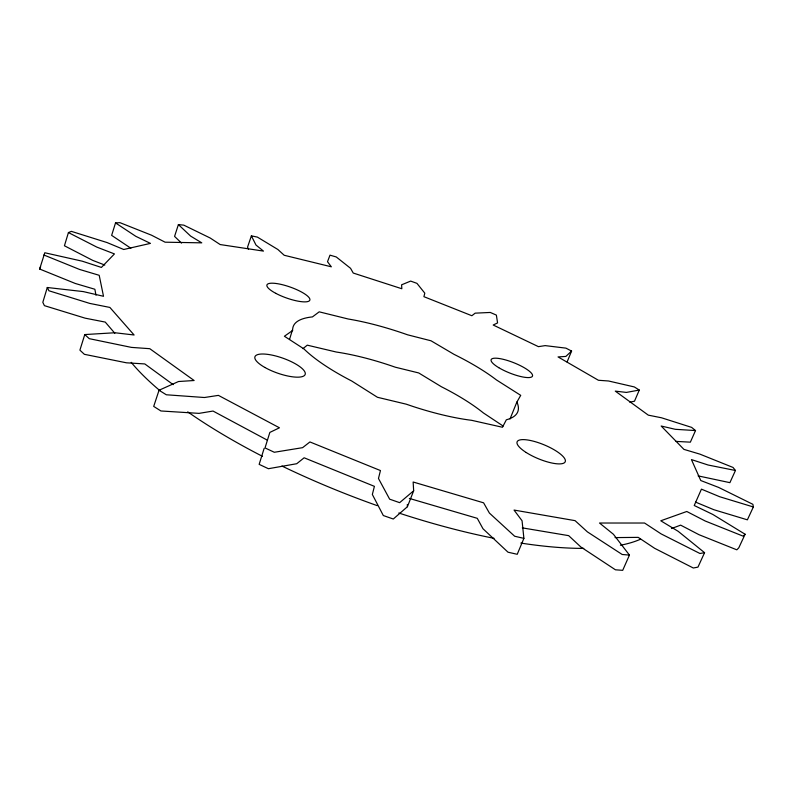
<?xml version="1.0" encoding="UTF-8"?>
<svg xmlns="http://www.w3.org/2000/svg" width="793" height="793" viewBox="0 0 793 793"><rect width="100%" height="100%" fill="white"/><g stroke="black" fill="none" stroke-linecap="round" stroke-linejoin="round"><path stroke-width="1.19" d="M96.003 295.224L94.863 289.257L75.236 283.458L39.65 269.025L44.795 252.759L82.244 261.184L101.405 267.429L114.44 253.919L96.835 247.109L68.426 232.567L64.431 245.771L92.731 260.382L104.805 265.05M43.853 254.989L79.538 269.442L99.204 275.3L103.506 296.295L83.305 291.596L47.293 287.502L42.822 302.321L44.408 305.652L85.158 318.171L105.251 322.087L114.846 333.278M181.518 243.084L174.569 236.403L178.395 224.588L190.647 236.116L201.769 242.846L165.093 242.192L151.542 235.204L119.951 222.664L115.53 222.922L111.644 235.372L130.855 248.239M47.293 287.502L48.908 290.763L89.758 303.412L109.88 307.436L134.096 334.993L114.926 332.753L84.772 334.567L79.905 350.149L84.365 354.312L126.464 362.807L144.802 363.937L173.191 384.645M264.128 448.432L259.152 464.361L268.401 468.713L296.741 463.717L304.135 457.789L374.405 486.347L372.343 494.475L383.316 515.539L393.288 519.019L407.424 506.717L413.659 490.788L413.143 482.005L483.591 502.821L489.4 513.071L514.657 536.237L523.895 538.368L517.234 554.297L508.016 552.206L482.987 528.753L477.277 518.325L409.347 498.42M84.772 334.567L89.272 338.67L131.43 347.393L149.778 348.692L194.116 380.511L178.494 381.522L159.046 390.245L153.703 406.403L160.92 410.972L199.033 413.371L213.03 411.052L267.271 440.125M567.094 361.965L571.584 351.071L565.934 348.137L545.188 345.619L538.437 346.65L493.187 325.021L497.568 322.92L496.378 315.099L490.282 312.452L475.156 313.156L471.865 315.733L423.918 296.681L424.8 293.162L416.949 283.359L410.655 281.089L401.605 284.816L401.833 288.741L353.242 273.05L350.546 268.302L336.262 256.962L329.997 255.158L327.509 261.72L331.335 266.805L284.201 255.267L277.867 249.488L257.368 237.097L251.381 235.858L247.535 247.188L248.546 249.27M289.514 339.513L292.686 329.105A120.1 32.82 20.8 0 1 312.452 316.903L319.202 311.837L348.246 319.014A120.1 32.82 20.8 0 1 407.562 334.805L431.025 340.792L454.012 354.342A120.1 32.82 20.8 0 1 496.487 379.966L520.723 395.35L516.867 402.081L510.008 418.991M39.65 269.025L40.612 266.726M571.584 351.071L565.865 356.424L558.054 356.929L598.428 380.273L608.528 380.987L634.341 386.944L639.277 390.067L634.479 401.228L629.781 402.16M615.051 537.604L638.196 537.367L654.671 548.33L693.31 568.006L697.959 567.124L704.571 552.681L699.932 553.494L661.124 533.897L644.55 523.023L599.518 523.023L613.425 534.274L629.444 555.09L622.703 570.336L615.437 569.8L580.872 547.011L568.68 535.652L522.309 527.87M639.277 390.067L626.391 392.416L615.289 391.118L648.297 415.145L661.531 417.792L691.635 427.387L695.511 430.559L690.366 442.157L676.082 441.404M695.511 430.559L675.309 429.31L661.174 426.019L683.933 449.383L699.892 454.131L733.039 467.454L735.448 470.487L729.897 482.659L698.127 475.889M735.448 470.487L708.109 465.015L691.437 459.583L700.774 480.528L718.686 487.447L752.884 504.318L753.35 506.965L747.383 519.831L713.819 509.701L695.59 502.118M753.35 506.965L719.727 496.745L701.438 489.152L694.232 505.498L712.828 514.459L745.103 534.244L738.779 547.844L736.816 549.827L699 534.7L680.632 525.135L671.532 528.534M745.103 534.244L743.16 536.157L705.225 521.011L686.778 511.485L660.777 520.783L678.184 531.32L704.571 552.681M413.659 490.788L399.652 502.663L389.65 499.174L378.469 478.476L380.452 470.556L309.924 441.949L302.589 447.668L274.309 452.268L265.021 447.916L269.848 432.413L279.453 427.794L218.412 395.38L204.435 397.511L166.312 394.775L159.046 390.245M302.946 348.662L307.268 345.163L336.222 352.013A119.247 35.318 20.8 0 1 395.32 367.209L418.714 372.948L441.414 386.756A119.247 35.318 20.8 0 1 483.334 412.895L503.119 426.029M292.746 330.403L284.409 336.252L303.927 348.9A120.1 32.82 20.8 0 0 351.725 381.017L377.448 397.283L406.254 404.182L412.994 406.472A120.1 32.82 20.8 0 0 471.647 420.32L502.465 427.258L506.34 419.794A120.1 32.82 20.8 0 0 517.502 403.548L516.867 402.081M68.426 232.567L71.39 231.368L106.986 242.539L123.728 249.488L150.442 243.382L135.851 236.344L115.53 222.922M629.444 555.09L622.188 554.485L587.395 531.875L575.084 520.654L514.023 510.058L522.062 520.763L523.895 538.368M178.395 224.588L183.798 225.143L210.165 237.999L220.157 244.551L263.464 251.094L255.99 245.047L251.381 235.858M407.315 504.467L407.424 506.717M640.625 539.171A292.706 87.864 20.8 0 1 620.413 545.257M583.767 548.389A292.706 87.864 20.8 0 1 520.842 543.076M494.079 538.338A292.706 87.864 20.8 0 1 398.81 513.002M377.27 505.656A292.706 87.864 20.8 0 1 281.921 466.026M262.503 456.352A292.706 87.864 20.8 0 1 187.723 411.864M159.76 390.523A292.706 87.864 20.8 0 1 131.182 362.332M498.767 367.674A22.224 5.531 21.7 0 0 532.311 376.407A22.224 5.531 21.7 0 0 504.388 359.606A22.224 5.531 21.7 0 0 498.767 367.674M526.225 452.525A26.03 7.524 22.5 0 0 565.141 461.903A26.03 7.524 22.5 0 0 532.153 440.878A26.03 7.524 22.5 0 0 526.225 452.525M275.776 293.331A22.749 5.769 19.5 0 0 309.815 300.2A22.749 5.769 19.5 0 0 279.602 284.082A22.749 5.769 19.5 0 0 275.776 293.331M264.862 367.456A26.645 7.94 19.4 0 0 305.117 374.574A26.645 7.94 19.4 0 0 270.145 354.749A26.645 7.94 19.4 0 0 264.862 367.456"/></g></svg>
